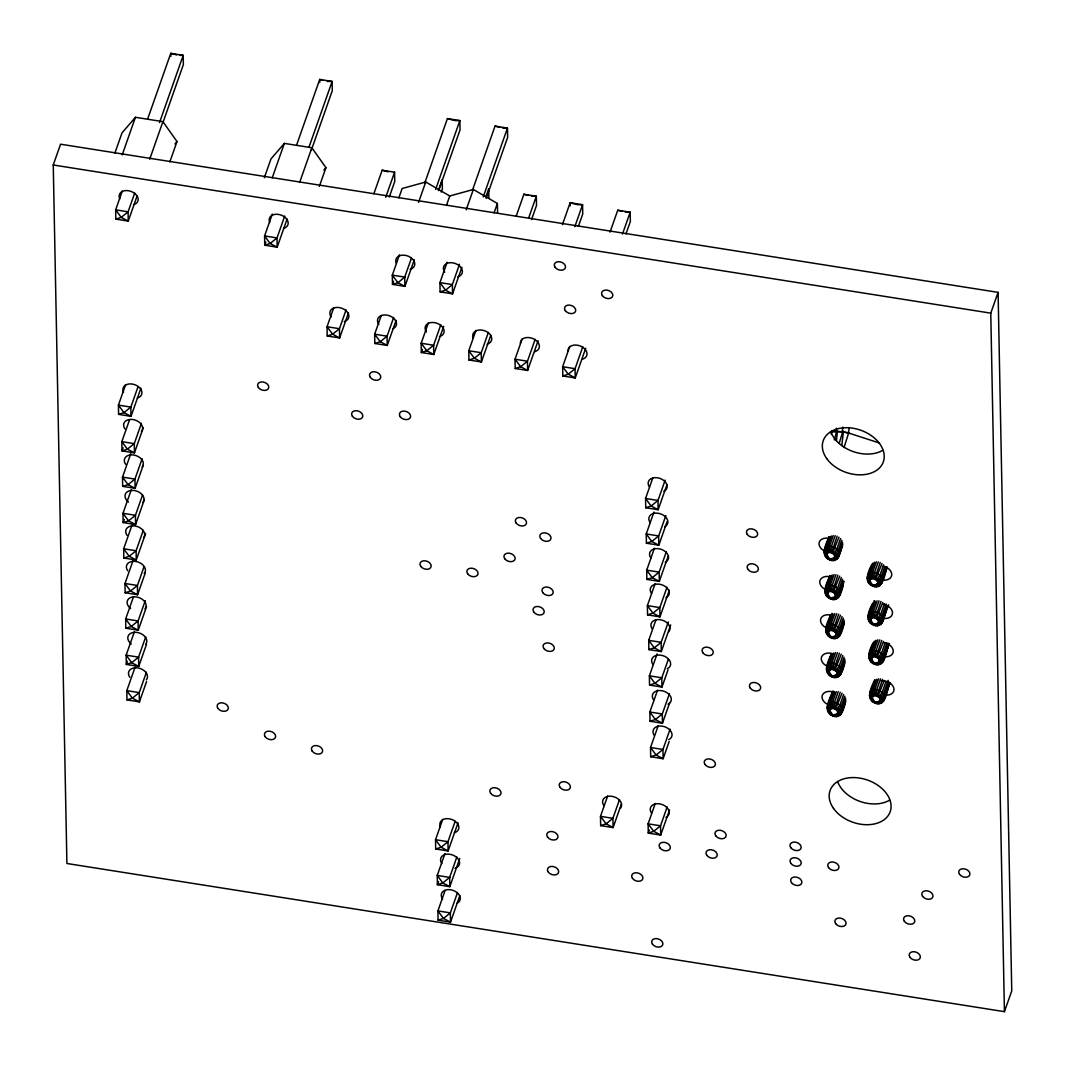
<?xml version="1.0" encoding="UTF-8"?>
<svg xmlns="http://www.w3.org/2000/svg" width="1065" height="1065" viewBox="0 0 1065 1065"><rect width="100%" height="100%" fill="white"/><g stroke="black" fill="none" stroke-linecap="round" stroke-linejoin="round"><path stroke-width="1.5" d="M831.938 431.565L836.291 431.298L836.438 428.183M831.326 434.413L831.645 431.245M842.854 543.882C840.418 549.593 839.739 563.904 829.741 559.95L829.848 558.952C818.293 545.666 845.903 556.462 829.848 558.952M843.4 584.672C841.856 590.543 839.366 602.67 830.514 598.943L830.607 597.958C819.052 584.658 846.675 595.468 830.607 597.958M844.159 623.677C842.615 629.548 840.125 641.676 831.272 637.948L831.379 636.963C819.81 623.664 847.434 634.46 831.379 636.963M844.918 662.683C843.374 668.554 840.884 680.668 832.031 676.954L832.138 675.969C820.569 662.67 848.193 673.466 832.138 675.969M845.69 701.675C844.146 707.559 841.656 719.674 832.803 715.946L832.897 714.961C821.341 701.675 848.951 712.472 832.897 714.961M887.318 567.326C884.296 573.463 883.843 590.183 872.821 586.189L872.914 585.204C861.359 571.905 888.969 582.701 872.914 585.204M887.757 606.065C884.256 611.882 884.922 629.229 873.58 625.195L873.686 624.21C862.118 610.911 889.741 621.707 873.686 624.21M889.382 643.793C885.84 650.036 886.027 668.208 874.338 664.201L874.445 663.202C862.876 649.916 890.5 660.713 874.445 663.202M890.154 682.785C886.599 689.042 886.799 707.213 875.097 703.193L875.204 702.208C863.648 688.909 891.259 699.718 875.204 702.208M836.424 440.737L837.463 430.966M841.789 445.543L843.44 431.298M830.687 552.229L831.419 546.358L835.2 535.628M831.445 591.221L832.178 585.364L835.958 574.634M832.204 630.227L832.95 624.37L836.731 613.64M832.963 669.233L833.709 663.362L837.489 652.632M833.735 708.225L834.467 702.368L838.248 691.638M873.753 578.468L874.485 572.611L878.266 561.881M874.511 617.474L875.257 611.616L879.024 600.873M875.27 656.479L876.016 650.609L879.797 639.879M876.042 695.472L876.775 689.614L880.555 678.884M836.291 431.298L842.242 431.724L842.894 427.078M879.504 443.027L848.219 432.896L849.284 428.343M834.254 439.912L836.917 430.766M839.167 443.386L842.881 431.179M831.645 552.495L837.143 536.174M832.404 591.501L837.915 575.18M833.176 630.493L838.674 614.186M833.935 669.499L839.433 653.178M834.694 708.505L840.205 692.183M874.711 578.748L880.223 562.427M875.483 617.74L880.981 601.432M876.242 656.746L881.74 640.424M877.001 695.751L882.512 679.43M844.013 447.593L848.845 432.363M53.25 164.982L60.572 144.201L998.091 292.369L1011.75 990.876L1004.428 1011.657L66.909 863.489L53.25 164.982L990.769 313.15L998.091 292.369M114.86 153.2L122.022 132.859L135.428 117.296L162.918 121.65L177.003 141.565L169.841 161.92M122.209 154.864L135.428 117.296M122.275 191.061L115.659 209.845L115.819 219.097L128.253 221.081L137.065 196.04A9.811 6.869 19.4 0 0 124.751 190.675A9.811 6.869 19.4 0 0 119.759 198.822M147.622 119.08L170.773 53.343L183.207 55.327L183.366 64.592L162.972 122.488M134.709 193.045L128.093 211.829L128.253 221.081L121.21 217.38L115.659 209.845L128.093 211.829L121.21 217.38L115.819 219.097M159.51 122.621L183.207 55.327L179.985 55.34M149.699 159.218L162.918 121.65M125.59 384.758L118.428 405.113L118.588 414.365L131.008 416.348L140.939 388.179M138.024 386.741L130.849 407.083L131.008 416.348L123.966 412.634L118.428 405.113L130.849 407.083L123.966 412.634L118.588 414.365M129.571 419.73L121.849 441.642L122.009 450.894L134.443 452.878L143.256 427.837M123.114 447.766L122.009 450.894L127.401 449.164L134.283 443.612L141.445 423.271M130.782 453.637L122.515 477.107L122.675 486.372L135.109 488.356L143.376 464.873M142.111 458.749L134.949 479.09L135.109 488.356L128.066 484.642L122.515 477.107L134.949 479.09L128.066 484.642L122.675 486.372M131.261 489.82L122.994 513.303L123.154 522.556L135.588 524.539L144.401 499.498M124.259 519.427L123.154 522.556L128.546 520.825L135.428 515.287L142.59 494.932M131.94 525.298L123.673 548.781L123.833 558.033L136.253 560.017L145.625 533.405M264.333 177.735L270.949 158.965L284.355 143.402L311.859 147.755L325.93 167.671L319.327 186.455M143.256 530.41L136.094 550.751L136.253 560.017L129.211 556.303L123.673 548.781L136.094 550.751L129.211 556.303L123.833 558.033M133.258 560.017L124.991 583.5L125.151 592.752L137.585 594.736L145.306 572.824M272.241 177.828L284.355 143.402M133.391 597.066L125.67 618.978L125.83 628.23L138.25 630.214L146.517 606.731M144.041 566.7L137.425 585.47L137.585 594.736L130.542 591.022L124.991 583.5L137.425 585.47L130.542 591.022L125.151 592.752M272.307 214.038L264.586 235.937L264.746 245.203L277.18 247.187L287.097 219.017M296.563 145.173L319.7 79.449L332.134 81.433L332.293 90.685L311.353 150.152M265.851 242.075L264.746 245.203L270.137 243.472L277.02 237.921L284.741 216.009M134.416 631.678L126.149 655.161L126.309 664.414L138.73 666.397L146.451 644.485M145.266 600.607L138.104 620.948L138.25 630.214L131.221 626.5L125.67 618.978L138.104 620.948L131.221 626.5L125.83 628.23M127.401 661.285L126.309 664.414L131.687 662.683L138.57 657.145L145.732 636.79M308.983 147.156L332.134 81.433L327.301 81.446M299.731 182.182L311.859 147.755M135.082 667.156L126.815 690.639L126.975 699.891L139.409 701.875L146.571 681.533M146.411 672.268L139.249 692.609L139.409 701.875L132.366 698.161L126.815 690.639L139.249 692.609L132.366 698.161L126.975 699.891M333.651 307.958L327.035 326.729L327.208 335.994L339.642 337.951L348.455 312.924M373.882 193.71L382.149 170.24L394.569 172.197L394.756 181.463L389.244 197.105M346.072 309.915L339.455 328.699L339.642 337.951L332.653 334.21L327.035 326.729L339.455 328.699L332.653 334.21L327.208 335.994M385.756 197.238L394.569 172.197M398.843 197.904L402.144 188.505L425.734 182.008L449.763 195.987L473.353 189.477L497.382 203.468L497.581 212.92M399.481 254.788L392.319 275.129L392.492 284.382L404.926 286.352L414.298 259.754M424.829 182.794L447.42 118.628L459.854 120.598L460.04 129.863L439.099 189.33M418.572 202.35L425.734 182.008M381.27 315.426L374.654 334.21L374.827 343.476L387.261 345.433L396.073 320.392M393.597 281.253L392.492 284.382L397.951 282.718L404.74 277.086L411.356 258.316M435.612 189.45L459.854 120.598L455.061 120.585L447.42 118.628M393.691 317.397L387.074 336.181L387.261 345.433L380.272 341.692L374.654 334.21L387.074 336.181L380.272 341.692L374.827 343.476M438.327 190.635L442.188 179.679L442.374 188.944L441.269 192.073M446.461 205.372L449.763 195.987M447.1 262.27L439.938 282.611L440.111 291.863L452.545 293.834L461.917 267.222M472.447 190.276L495.039 126.109L507.473 128.08L507.659 137.332L486.159 198.37M466.19 209.832L473.353 189.477M428.33 322.921L421.168 343.263L421.354 352.528L433.774 354.485L443.706 326.316M422.459 349.4L421.354 352.528L426.785 350.744L433.601 345.233L440.764 324.892M459.521 264.226L452.359 284.568L452.545 293.834L445.569 290.186L439.938 282.611L452.359 284.568L445.569 290.186L440.111 291.863M483.23 196.932L507.473 128.08L502.68 128.066M485.96 196.559L488.715 188.731L488.888 197.997M494.08 212.854L497.382 203.468M475.948 330.403L468.786 350.744L468.973 360.01L481.393 361.967L490.765 335.368A9.811 6.869 19.4 0 0 478.331 330.123A9.811 6.869 19.4 0 0 473.353 338.257M516.192 216.155L523.9 194.256L536.334 196.213L536.507 205.478L531.555 219.563M488.382 332.36L481.22 352.715L481.393 361.967L474.404 358.226L468.786 350.744L481.22 352.715L474.404 358.226L468.973 360.01M528.613 218.125L536.334 196.213L531.448 196.213M522.183 338.896L515.021 359.238L515.207 368.503L527.628 370.46L538.105 340.733M562.413 224.662L570.134 202.749L582.568 204.706L582.741 213.972L578.335 226.486M535.163 339.296L527.455 361.208L527.628 370.46L520.639 366.719L515.021 359.238L527.455 361.208L520.639 366.719L515.207 368.503M574.847 226.619L582.568 204.706L577.683 204.706L570.134 202.749L570.201 205.838M569.802 346.378L562.639 366.719L562.826 375.985L575.246 377.942L585.723 348.215M610.032 232.13L617.753 210.231L630.187 212.188L630.36 221.453L625.954 233.967M582.781 346.777L575.073 368.69L575.246 377.942L568.257 374.201L562.639 366.719L575.073 368.69L568.257 374.201L562.826 375.985M622.466 234.1L630.187 212.188L625.301 212.188M442.694 819.384L435.532 839.726L435.691 848.978L448.125 850.962L458.043 822.792M455.128 821.368L447.966 841.709L448.125 850.962L441.083 847.261L435.532 839.726L447.966 841.709L441.083 847.261L435.691 848.978M444.957 853.518L437.249 875.43L437.396 884.682L449.829 886.666L459.747 858.496M438.5 881.554L437.396 884.682L442.787 882.965L449.67 877.414L456.832 857.072M445.077 890.566L437.915 910.908L438.074 920.16L450.508 922.144L459.867 895.545M457.511 892.55L450.349 912.891L450.508 922.144L443.466 918.443L437.915 910.908L450.349 912.891L443.466 918.443L438.074 920.16M652.725 478.132L645.563 498.487L645.723 507.739L658.157 509.722L666.97 484.681M653.95 512.052L646.242 533.964L646.402 543.217L658.822 545.2L667.089 521.717M665.159 480.115L657.997 500.457L658.157 509.722L651.114 506.008L645.563 498.487L657.997 500.457L651.114 506.008L645.723 507.739M654.429 548.235L646.708 570.148L646.868 579.4L659.302 581.384L668.114 556.343M665.838 515.593L658.663 535.935L658.822 545.2L651.78 541.486L646.242 533.964L658.663 535.935L651.78 541.486L646.402 543.217M655.108 583.713L647.387 605.626L647.547 614.878L659.981 616.861L669.339 590.25M666.304 551.777L659.142 572.131L659.302 581.384L652.259 577.683L646.708 570.148L659.142 572.131L652.259 577.683L646.868 579.4M666.983 587.254L659.821 607.596L659.981 616.861L652.938 613.147L647.387 605.626L659.821 607.596L652.938 613.147L647.547 614.878M655.88 620.003L648.718 640.345L648.878 649.597L661.298 651.58L670.67 624.969M668.314 621.973L661.139 642.328L661.298 651.58L654.256 647.866L648.718 640.345L661.139 642.328L654.256 647.866L648.878 649.597M657.105 653.91L649.384 675.822L649.543 685.075L661.977 687.058L668.035 669.845M607.649 796.008L600.487 816.349L600.66 825.615L613.094 827.572L621.361 804.102M668.434 659.022L661.818 677.793L661.977 687.058L654.935 683.344L649.384 675.822L661.818 677.793L654.935 683.344L649.543 685.075M657.584 690.093L649.863 712.006L650.023 721.258L662.457 723.241L669.619 702.9M619.524 799.535L612.908 818.319L613.094 827.572L606.105 823.831L600.487 816.349L612.908 818.319L606.105 823.831L600.66 825.615M658.25 725.571L650.529 747.484L650.688 756.736L663.122 758.719L669.179 741.506M669.459 693.635L662.297 713.989L662.457 723.241L655.414 719.541L649.863 712.006L662.297 713.989L655.414 719.541L650.023 721.258M670.125 729.112L662.962 749.467L663.122 758.719L656.08 755.005L650.529 747.484L662.962 749.467L656.08 755.005L650.688 756.736M655.268 803.489L648.106 823.831L648.279 833.096L660.713 835.053L669.526 810.012M649.384 829.968L648.279 833.096L653.724 831.299L660.526 825.801L667.143 807.017M829.129 536.654C826.214 543.443 819.571 555.757 829.741 559.95M829.302 536.6L824.27 550.445L827.132 554.253M828.903 538.437L824.044 552.242L827.026 555.145M829.928 536.853L824.976 548.861L827.492 553.467M831.459 535.988L827.678 546.718L828.823 552.402M833.256 535.562L829.475 546.292L829.715 552.189M838.98 537.173L832.55 552.988M840.551 538.544L836.77 549.274L833.336 553.667M841.776 540.195L837.995 550.924L833.935 554.492M829.888 575.659C826.973 582.448 820.33 594.749 830.514 598.943M830.061 575.606L825.029 589.451L827.891 593.258M830.207 575.912L824.803 591.235L827.785 594.137M842.561 542.018L838.781 552.748L839.074 554.612L834.467 556.316M830.687 575.859L825.748 587.867L828.25 592.473M840.205 550.059L836.97 559.258L833.429 558.619M832.218 574.98L828.45 585.71L829.595 591.408M842.628 545.666L838.142 557.993L834.015 557.993M834.028 574.567L830.247 585.297L830.487 591.195M839.739 576.178L833.309 591.994M841.323 577.536L837.543 588.279L834.095 592.673M842.535 579.187L838.754 589.93L834.707 593.485M830.82 614.598C827.811 621.388 821.022 633.715 831.272 637.948M830.966 614.918L825.575 630.24L828.543 633.143M831.991 613.334L825.788 628.457L828.663 632.251M843.32 581.011L839.539 591.754L839.619 595.402L835.133 596.2M844.159 581.357L839.832 593.618L835.24 595.322M842.681 586.256L838.9 596.986L834.774 596.986M832.99 613.986L829.209 624.716L830.354 630.4M834.787 613.573L831.006 624.303L831.246 630.2M840.498 615.171L834.081 630.986M842.082 616.542L838.301 627.272L834.854 631.665M843.307 618.193L839.526 628.922L835.466 632.49M831.406 653.657C828.503 660.46 821.847 672.761 832.031 676.954M831.592 653.604L826.547 667.462L829.422 671.256M831.193 655.441L826.334 669.246L829.316 672.148M832.218 653.87L827.265 665.865L829.781 670.471M844.092 620.016L840.312 630.746L840.378 634.407L835.892 635.206M842.269 626.539L838.501 637.269L834.96 636.617M844.385 621.88L840.605 632.623L835.998 634.314M833.749 652.991L829.968 663.721L831.113 669.406M843.44 625.262L839.659 635.991L835.532 635.991M835.546 652.565L831.765 663.295L832.005 669.193M871.822 564.383C868.508 570.773 863.236 582.369 872.821 586.189M870.89 567.752L867.11 578.481L870.092 581.384M872.994 563.105L867.336 576.697L870.198 580.505M841.27 654.176L834.84 669.991M874.525 562.227L870.744 572.957L871.889 578.641M842.841 655.547L839.06 666.277L835.626 670.67M876.322 561.814L872.541 572.544L872.781 578.441M844.066 657.198L840.285 667.928L836.225 671.496M832.178 692.663C829.262 699.452 822.619 711.753 832.803 715.946M832.897 691.079L827.319 706.454L830.181 710.262M832.497 692.916L827.092 708.252L830.074 711.14M844.851 659.022L841.07 669.752L841.137 673.413L836.651 674.212M833.522 691.331L828.038 704.87L830.54 709.476M842.495 667.076L839.26 676.262L835.719 675.623M845.144 660.886L841.363 671.616L836.757 673.32M843.666 665.798L840.418 674.997L836.291 674.997M834.507 691.984L830.727 702.727L831.871 708.411M836.305 691.571L832.537 702.301L832.763 708.198M882.046 563.412L875.616 579.24M883.617 564.783L879.836 575.513L876.402 579.919M884.842 566.434L881.061 577.177L877.014 580.731M871.876 604.973C868.441 611.017 864.78 621.787 873.58 625.195M872.594 603.389L868.095 615.703L870.957 619.497M871.649 606.757L867.868 617.487L870.851 620.389M874.298 600.58L868.814 614.119L871.316 618.712M886.173 566.726L881.847 578.987L881.927 582.648L877.427 583.447M842.029 693.182L835.599 708.997M885.974 568.643L880.036 585.51L876.495 584.871M886.999 567.059L882.139 580.864L877.547 582.568M875.297 601.232L871.516 611.962L872.661 617.647M886.599 568.91L881.208 584.232L877.081 584.232M843.6 694.54L839.832 705.283L836.384 709.676M877.094 600.806L873.313 611.55L873.553 617.447M844.825 696.204L841.044 706.934L836.997 710.488M845.61 698.014L841.829 708.758L841.909 712.405L837.409 713.204M843.267 706.068L840.019 715.267L836.478 714.628M845.903 699.891L842.122 710.621L837.529 712.325M844.971 703.259L841.19 713.989L837.063 713.989M882.805 602.417L876.389 618.232M884.389 603.788L880.609 614.518L877.161 618.911M886.147 603.908L881.833 616.169L877.773 619.737M872.634 643.966C869.2 650.023 865.539 660.793 874.338 664.201M873.353 642.381L868.854 654.695L871.729 658.503M872.421 645.763L868.641 656.493L871.623 659.395M874.525 641.103L869.573 653.111L872.075 657.717M886.932 605.732L882.619 617.993L882.898 619.87L878.306 621.561M881.887 621.441L880.795 624.516L877.267 623.864M884.576 613.786L887.278 606.118M876.056 640.238L872.275 650.968L873.42 656.652M888.623 604.787L881.966 623.238L877.84 623.238M877.853 639.812L874.072 650.542L874.312 656.439M883.564 641.423L877.147 657.238M885.148 642.794L881.367 653.524L877.933 657.917M886.905 642.914L882.592 655.175L878.532 658.742M874.658 679.856C871.636 686.632 864.86 698.973 875.097 703.193M872.634 686.299L869.399 695.498L872.381 698.387M875.284 680.109L869.626 693.701L872.488 697.508M888.237 643.193L883.378 656.999L883.444 660.659L878.958 661.458M888.037 645.11L881.567 663.508L878.026 662.869M889.062 643.54L883.67 658.862L879.064 660.566M888.663 645.377L882.725 662.244L878.598 662.244M876.815 679.23L873.034 689.96L874.179 695.658M878.612 678.818L874.831 689.548L875.071 695.445M884.336 680.428L877.906 696.244M885.907 681.786L882.126 692.53L878.692 696.923M888.21 680.375L883.351 694.18L879.291 697.735M888.995 682.199L884.136 696.004L884.216 699.652L879.717 700.451M885.028 694.846L882.326 702.514L878.785 701.875M887.731 687.178L889.342 682.585M889.834 682.532L884.429 697.868L879.836 699.572M889.967 682.838L883.497 701.236L879.37 701.236M174.94 143.961L177.003 141.565M323.867 170.067L325.93 167.671M834.334 555.384L838.781 552.748C837.33 547.716 830.673 544.322 826.147 547.596L828.064 552.828M835.093 594.39L839.539 591.754C838.088 586.722 831.432 583.327 826.906 586.589L828.823 591.834M877.4 581.636L881.847 578.987C880.396 573.968 873.739 570.56 869.213 573.835L871.13 579.08M835.852 633.395L840.312 630.746C838.861 625.727 832.204 622.319 827.678 625.594L829.595 630.839M878.159 620.642L882.619 617.993C881.168 612.974 874.511 609.566 869.972 612.841L871.902 618.086M836.624 672.388L841.07 669.752C839.619 664.72 832.963 661.325 828.437 664.6L830.354 669.845M878.918 659.634L883.378 656.999C881.927 651.966 875.27 648.572 870.744 651.847L872.661 657.078M837.383 711.393L841.829 708.758C840.378 703.725 833.722 700.331 829.196 703.592L831.113 708.837M879.69 698.64L884.136 696.004C882.685 690.972 876.029 687.577 871.503 690.839L873.42 696.084M827.918 558.952L828.943 558.459M828.69 597.958L829.702 597.465M870.984 585.204L872.009 584.712M829.449 636.95L830.474 636.471M871.756 624.197L872.781 623.717M830.207 675.956L831.232 675.476M872.515 663.202L873.54 662.723M830.966 714.961L831.991 714.469M873.273 702.208L874.298 701.715M834.361 557.208L838.847 556.409M878.199 622.453L882.685 621.654M832.124 431.658L842.508 431.818L848.512 433.002M826.347 557.581L828.157 557.794M869.413 583.833L871.237 584.033M827.106 596.586L828.929 596.786M870.172 622.839L871.995 623.038M827.864 635.592L829.688 635.792M870.93 661.831L872.754 662.044M828.637 674.584L830.447 674.797M871.702 700.837L873.513 701.036M829.395 713.59L831.219 713.79M834.188 597.625L837.729 598.264M842.242 431.724L848.219 432.896M495.039 126.109L499.618 127.281M617.753 210.231L622.279 211.403M523.9 194.256L528.426 195.428M382.149 170.24L388.179 171.811M322.748 80.248L319.7 79.449L319.753 82.538M176.857 54.954L170.773 53.343L170.826 56.432M832.67 559.058L835.439 560.137M875.736 585.297L878.505 586.389M833.429 598.051L836.198 599.142M876.495 624.303L879.264 625.395M834.201 637.056L836.957 638.148M877.267 663.309L880.023 664.387M834.96 676.062L837.729 677.14M878.026 702.301L880.795 703.393M835.719 715.068L838.488 716.146M825.122 555.93L827.558 556.968M868.188 582.182L870.624 583.221M825.881 594.936L828.317 595.974M868.947 621.175L871.383 622.213M826.64 633.941L829.076 634.966M869.719 660.18L872.155 661.219M827.412 672.934L829.848 673.972M870.478 699.186L872.914 700.224M828.171 711.939L830.607 712.978M867.403 580.358L870.238 582.315M824.337 554.106L827.172 556.063M868.161 619.364L870.997 621.308M825.095 593.112L827.931 595.069M868.934 658.356L871.756 660.313M825.854 632.117L828.69 634.074M869.692 697.362L872.528 699.319M826.626 671.11L829.462 673.067M827.385 710.115L830.221 712.072M874.844 585.51L876.708 586.802M831.778 559.258L833.642 560.563M875.603 624.516L877.467 625.807M832.537 598.264L834.401 599.555M876.375 663.508L878.226 664.813M833.309 637.269L835.16 638.561M877.134 702.514L878.998 703.805M834.068 676.262L835.932 677.566M834.827 715.267L836.691 716.572M873.886 585.47L874.764 586.735M830.82 559.231L831.698 560.496M874.645 624.476L875.523 625.741M831.579 598.237L832.457 599.489M875.417 663.482L876.295 664.746M832.337 637.229L833.216 638.494M876.175 702.487L877.054 703.739M833.11 676.235L833.988 677.5M833.868 715.241L834.747 716.505M868.055 575.113L870.558 579.719M870.331 692.117L872.847 696.723M826.507 626.872L829.009 631.465M990.769 313.15L1004.428 1011.657M882.805 450.269A31.87 22.338 19.4 0 1 830.807 431.738M828.45 666.783A9.811 6.869 19.4 0 1 821.727 656.599A9.811 6.869 19.4 0 1 834.321 654.336M881.088 680.721A9.811 6.869 19.4 0 1 893.841 688.15A9.811 6.869 19.4 0 1 884.629 695.006M883.324 566.087A9.811 6.869 19.4 0 1 891.751 574.887A9.811 6.869 19.4 0 1 882.379 580.026M883.604 642.488A9.811 6.869 19.4 0 1 893.269 651.088A9.811 6.869 19.4 0 1 883.883 656.679M826.893 704.018A9.811 6.869 19.4 0 1 822.939 694.14A9.811 6.869 19.4 0 1 835.08 692.663M882.845 604.161A9.811 6.869 19.4 0 1 892.51 612.761A9.811 6.869 19.4 0 1 883.125 618.352M825.402 627.391A9.811 6.869 19.4 0 1 821.182 617.886A9.811 6.869 19.4 0 1 832.364 615.53M824.643 589.065A9.811 6.869 19.4 0 1 820.436 579.56A9.811 6.869 19.4 0 1 831.619 577.203M823.897 550.751A9.811 6.869 19.4 0 1 819.305 542.058A9.811 6.869 19.4 0 1 828.397 538.251M442.574 899.1A9.811 6.869 19.4 0 1 445.41 890.087A9.811 6.869 19.4 0 1 458.323 893.828A9.811 6.869 19.4 0 1 456.978 903.266M441.882 863.609A9.811 6.869 19.4 0 1 445.183 854.463A9.811 6.869 19.4 0 1 458.243 859.122A9.811 6.869 19.4 0 1 454.955 868.268M440.471 826.906A9.811 6.869 19.4 0 1 445.463 818.772A9.811 6.869 19.4 0 1 457.817 824.044A9.811 6.869 19.4 0 1 454.249 832.777M444.717 272.174A9.811 6.869 19.4 0 1 448.006 263.028A9.811 6.869 19.4 0 1 461.065 267.674A9.811 6.869 19.4 0 1 457.777 276.82M396.366 263.428A9.811 6.869 19.4 0 1 401.359 255.28A9.811 6.869 19.4 0 1 413.713 260.552A9.811 6.869 19.4 0 1 410.145 269.299M567.978 350.784A9.811 6.869 19.4 0 1 582.142 346.897A9.811 6.869 19.4 0 1 582.382 359.185M520.346 343.249A9.811 6.869 19.4 0 1 534.51 339.362A9.811 6.869 19.4 0 1 534.75 351.663M490.699 335.395A9.811 6.869 19.4 0 1 487.131 344.128M426.439 331.947A9.811 6.869 19.4 0 1 429.741 322.815A9.811 6.869 19.4 0 1 442.8 327.461A9.811 6.869 19.4 0 1 439.499 336.607M378.821 324.426A9.811 6.869 19.4 0 1 381.643 315.426A9.811 6.869 19.4 0 1 394.556 319.154A9.811 6.869 19.4 0 1 393.211 328.592M331.188 316.904A9.811 6.869 19.4 0 1 334.49 307.758A9.811 6.869 19.4 0 1 347.549 312.404A9.811 6.869 19.4 0 1 344.248 321.55M137.105 195.947A9.811 6.869 19.4 0 1 133.551 204.693M889.648 800.135A31.87 22.338 19.4 0 1 837.649 781.604M269.764 222.518A9.811 6.869 19.4 0 1 274.757 214.385A9.811 6.869 19.4 0 1 287.111 219.656A9.811 6.869 19.4 0 1 283.543 228.403M649.49 487.118A9.811 6.869 19.4 0 1 652.326 478.105A9.811 6.869 19.4 0 1 665.226 481.846A9.811 6.869 19.4 0 1 663.881 491.271M650.183 522.596A9.811 6.869 19.4 0 1 653.018 513.596A9.811 6.869 19.4 0 1 665.918 517.324A9.811 6.869 19.4 0 1 664.573 526.762M650.875 558.073A9.811 6.869 19.4 0 1 653.71 549.074A9.811 6.869 19.4 0 1 666.623 552.815A9.811 6.869 19.4 0 1 665.266 562.24M651.567 593.564A9.811 6.869 19.4 0 1 654.403 584.565A9.811 6.869 19.4 0 1 667.316 588.293A9.811 6.869 19.4 0 1 665.958 597.731M652.259 629.042A9.811 6.869 19.4 0 1 660.3 619.71A9.811 6.869 19.4 0 1 668.767 631.652M652.952 664.533A9.811 6.869 19.4 0 1 655.787 655.534A9.811 6.869 19.4 0 1 668.7 659.262A9.811 6.869 19.4 0 1 667.356 668.7M653.644 700.011A9.811 6.869 19.4 0 1 656.479 691.012A9.811 6.869 19.4 0 1 669.392 694.753A9.811 6.869 19.4 0 1 668.048 704.178M654.349 735.502A9.811 6.869 19.4 0 1 657.185 726.49A9.811 6.869 19.4 0 1 670.085 730.231A9.811 6.869 19.4 0 1 668.74 739.669M651.567 813.194A9.811 6.869 19.4 0 1 654.403 804.182A9.811 6.869 19.4 0 1 667.302 807.922A9.811 6.869 19.4 0 1 665.958 817.361M603.935 805.659A9.811 6.869 19.4 0 1 611.976 796.327A9.811 6.869 19.4 0 1 620.442 808.268M129.81 677.247A9.811 6.869 19.4 0 1 137.851 667.915A9.811 6.869 19.4 0 1 146.318 679.856M131.301 644.005A9.811 6.869 19.4 0 1 129.571 634.088A9.811 6.869 19.4 0 1 142.417 634.421A9.811 6.869 19.4 0 1 145.625 644.378M130.609 608.514A9.811 6.869 19.4 0 1 128.878 598.597A9.811 6.869 19.4 0 1 141.725 598.929A9.811 6.869 19.4 0 1 144.92 608.887M127.733 570.8A9.811 6.869 19.4 0 1 135.774 561.455A9.811 6.869 19.4 0 1 144.228 573.409M127.041 535.322A9.811 6.869 19.4 0 1 135.082 525.977A9.811 6.869 19.4 0 1 143.535 537.918M128.519 502.068A9.811 6.869 19.4 0 1 126.802 492.15A9.811 6.869 19.4 0 1 139.635 492.483A9.811 6.869 19.4 0 1 142.843 502.44M125.657 464.353A9.811 6.869 19.4 0 1 133.697 455.008A9.811 6.869 19.4 0 1 142.151 466.963M124.951 428.862A9.811 6.869 19.4 0 1 132.992 419.53A9.811 6.869 19.4 0 1 141.459 431.471M123.54 392.16A9.811 6.869 19.4 0 1 128.532 384.026A9.811 6.869 19.4 0 1 140.886 389.297A9.811 6.869 19.4 0 1 137.332 398.03M404.74 277.086L392.319 275.129L397.951 282.718L404.926 286.352L404.74 277.086M433.601 345.233L421.168 343.263L426.785 350.744L433.774 354.485L433.601 345.233M660.526 825.801L648.106 823.831L653.724 831.299L660.713 835.053L660.526 825.801M277.02 237.921L264.586 235.937L270.137 243.472L277.18 247.187L277.02 237.921M134.283 443.612L121.849 441.642L127.401 449.164L134.443 452.878L134.283 443.612M135.428 515.287L122.994 513.303L128.546 520.825L135.588 524.539L135.428 515.287M138.57 657.145L126.149 655.161L131.687 662.683L138.73 666.397L138.57 657.145M449.67 877.414L437.249 875.43L442.787 882.965L449.829 886.666L449.67 877.414M548.222 872.009A5.791 4.06 19.4 0 0 557.967 873.553A5.791 4.06 19.4 0 0 552.975 866.484A5.791 4.06 19.4 0 0 548.222 872.009M826.693 458.562A31.87 22.338 19.4 0 0 880.316 467.042A31.87 22.338 19.4 0 0 852.825 428.21A31.87 22.338 19.4 0 0 826.693 458.562M828.53 867.562A5.791 4.06 19.4 0 0 838.275 869.107A5.791 4.06 19.4 0 0 833.269 862.051A5.791 4.06 19.4 0 0 828.53 867.562M922.556 896.344A5.791 4.06 19.4 0 0 932.301 897.888A5.791 4.06 19.4 0 0 927.295 890.833A5.791 4.06 19.4 0 0 922.556 896.344M909.936 957.275A5.791 4.06 19.4 0 0 919.667 958.82A5.791 4.06 19.4 0 0 914.675 951.764A5.791 4.06 19.4 0 0 909.936 957.275M559.977 787.275A5.791 4.06 19.4 0 0 569.708 788.819A5.791 4.06 19.4 0 0 564.716 781.763A5.791 4.06 19.4 0 0 559.977 787.275M543.856 648.492A5.791 4.06 19.4 0 0 553.6 650.023A5.791 4.06 19.4 0 0 548.608 642.967A5.791 4.06 19.4 0 0 543.856 648.492M565.289 310.661A5.791 4.06 19.4 0 0 575.033 312.205A5.791 4.06 19.4 0 0 570.028 305.149A5.791 4.06 19.4 0 0 565.289 310.661M555.091 267.275A5.791 4.06 19.4 0 0 564.836 268.819A5.791 4.06 19.4 0 0 559.844 261.764A5.791 4.06 19.4 0 0 555.091 267.275M400.187 416.668A5.791 4.06 19.4 0 0 409.932 418.212A5.791 4.06 19.4 0 0 404.94 411.157A5.791 4.06 19.4 0 0 400.187 416.668M258.369 387.5A5.791 4.06 19.4 0 0 268.1 389.045A5.791 4.06 19.4 0 0 263.108 381.989A5.791 4.06 19.4 0 0 258.369 387.5M959.512 874.338A5.791 4.06 19.4 0 0 969.243 875.869A5.791 4.06 19.4 0 0 964.251 868.814A5.791 4.06 19.4 0 0 959.512 874.338M652.446 944.189A5.791 4.06 19.4 0 0 662.19 945.72A5.791 4.06 19.4 0 0 657.198 938.664A5.791 4.06 19.4 0 0 652.446 944.189M490.606 793.265A5.791 4.06 19.4 0 0 500.35 794.809A5.791 4.06 19.4 0 0 495.358 787.754A5.791 4.06 19.4 0 0 490.606 793.265M467.628 573.769A5.791 4.06 19.4 0 0 477.36 575.313A5.791 4.06 19.4 0 0 472.367 568.257A5.791 4.06 19.4 0 0 467.628 573.769M352.382 416.282A5.791 4.06 19.4 0 0 362.127 417.826A5.791 4.06 19.4 0 0 357.134 410.771A5.791 4.06 19.4 0 0 352.382 416.282M217.912 708.385A5.791 4.06 19.4 0 0 227.657 709.929A5.791 4.06 19.4 0 0 222.652 702.873A5.791 4.06 19.4 0 0 217.912 708.385M659.914 847.873A5.791 4.06 19.4 0 0 669.659 849.417A5.791 4.06 19.4 0 0 664.653 842.362A5.791 4.06 19.4 0 0 659.914 847.873M547.543 837.077A5.791 4.06 19.4 0 0 557.288 838.621A5.791 4.06 19.4 0 0 552.296 831.565A5.791 4.06 19.4 0 0 547.543 837.077M791.441 882.592A5.791 4.06 19.4 0 0 801.173 884.136A5.791 4.06 19.4 0 0 796.181 877.067A5.791 4.06 19.4 0 0 791.441 882.592M833.536 808.428A31.87 22.338 19.4 0 0 887.158 816.908A31.87 22.338 19.4 0 0 859.668 778.076A31.87 22.338 19.4 0 0 833.536 808.428M790.802 863.302A5.791 4.06 19.4 0 0 800.534 864.833A5.791 4.06 19.4 0 0 795.542 857.778A5.791 4.06 19.4 0 0 790.802 863.302M706.787 855.288A5.791 4.06 19.4 0 0 716.532 856.819A5.791 4.06 19.4 0 0 711.54 849.764A5.791 4.06 19.4 0 0 706.787 855.288M533.791 612.082A5.791 4.06 19.4 0 0 543.536 613.613A5.791 4.06 19.4 0 0 538.544 606.557A5.791 4.06 19.4 0 0 533.791 612.082M747.923 569.322A5.791 4.06 19.4 0 0 757.668 570.867A5.791 4.06 19.4 0 0 752.675 563.811A5.791 4.06 19.4 0 0 747.923 569.322M542.764 592.606A5.791 4.06 19.4 0 0 552.509 594.15A5.791 4.06 19.4 0 0 547.516 587.095A5.791 4.06 19.4 0 0 542.764 592.606M747.244 534.404A5.791 4.06 19.4 0 0 756.989 535.935A5.791 4.06 19.4 0 0 751.983 528.879A5.791 4.06 19.4 0 0 747.244 534.404M370.314 377.343A5.791 4.06 19.4 0 0 380.059 378.887A5.791 4.06 19.4 0 0 375.066 371.818A5.791 4.06 19.4 0 0 370.314 377.343M602.377 295.644A5.791 4.06 19.4 0 0 612.122 297.175A5.791 4.06 19.4 0 0 607.13 290.119A5.791 4.06 19.4 0 0 602.377 295.644M790.749 847.66A5.791 4.06 19.4 0 0 800.494 849.204A5.791 4.06 19.4 0 0 795.502 842.149A5.791 4.06 19.4 0 0 790.749 847.66M540.581 538.411A5.791 4.06 19.4 0 0 550.325 539.942A5.791 4.06 19.4 0 0 545.333 532.886A5.791 4.06 19.4 0 0 540.581 538.411M702.82 652.725A5.791 4.06 19.4 0 0 712.565 654.256A5.791 4.06 19.4 0 0 707.573 647.201A5.791 4.06 19.4 0 0 702.82 652.725M516.112 523.035A5.791 4.06 19.4 0 0 525.857 524.579A5.791 4.06 19.4 0 0 520.865 517.523A5.791 4.06 19.4 0 0 516.112 523.035M750.239 688.07A5.791 4.06 19.4 0 0 759.984 689.614A5.791 4.06 19.4 0 0 754.992 682.545A5.791 4.06 19.4 0 0 750.239 688.07M705.003 764.484A5.791 4.06 19.4 0 0 714.748 766.015A5.791 4.06 19.4 0 0 709.756 758.959A5.791 4.06 19.4 0 0 705.003 764.484M715.747 835.812A5.791 4.06 19.4 0 0 725.491 837.356A5.791 4.06 19.4 0 0 720.499 830.301A5.791 4.06 19.4 0 0 715.747 835.812M904.345 921.332A5.791 4.06 19.4 0 0 914.09 922.862A5.791 4.06 19.4 0 0 909.097 915.807A5.791 4.06 19.4 0 0 904.345 921.332M835.626 923.608A5.791 4.06 19.4 0 0 845.37 925.152A5.791 4.06 19.4 0 0 840.378 918.097A5.791 4.06 19.4 0 0 835.626 923.608M504.717 558.739A5.791 4.06 19.4 0 0 514.462 560.283A5.791 4.06 19.4 0 0 509.469 553.228A5.791 4.06 19.4 0 0 504.717 558.739M632.464 878.359A5.791 4.06 19.4 0 0 642.208 879.903A5.791 4.06 19.4 0 0 637.216 872.834A5.791 4.06 19.4 0 0 632.464 878.359M265.198 736.754A5.791 4.06 19.4 0 0 274.943 738.285A5.791 4.06 19.4 0 0 269.938 731.229A5.791 4.06 19.4 0 0 265.198 736.754M420.742 566.354A5.791 4.06 19.4 0 0 430.486 567.898A5.791 4.06 19.4 0 0 425.494 560.842A5.791 4.06 19.4 0 0 420.742 566.354M312.205 751.144A5.791 4.06 19.4 0 0 321.95 752.689A5.791 4.06 19.4 0 0 316.957 745.633A5.791 4.06 19.4 0 0 312.205 751.144"/></g></svg>
